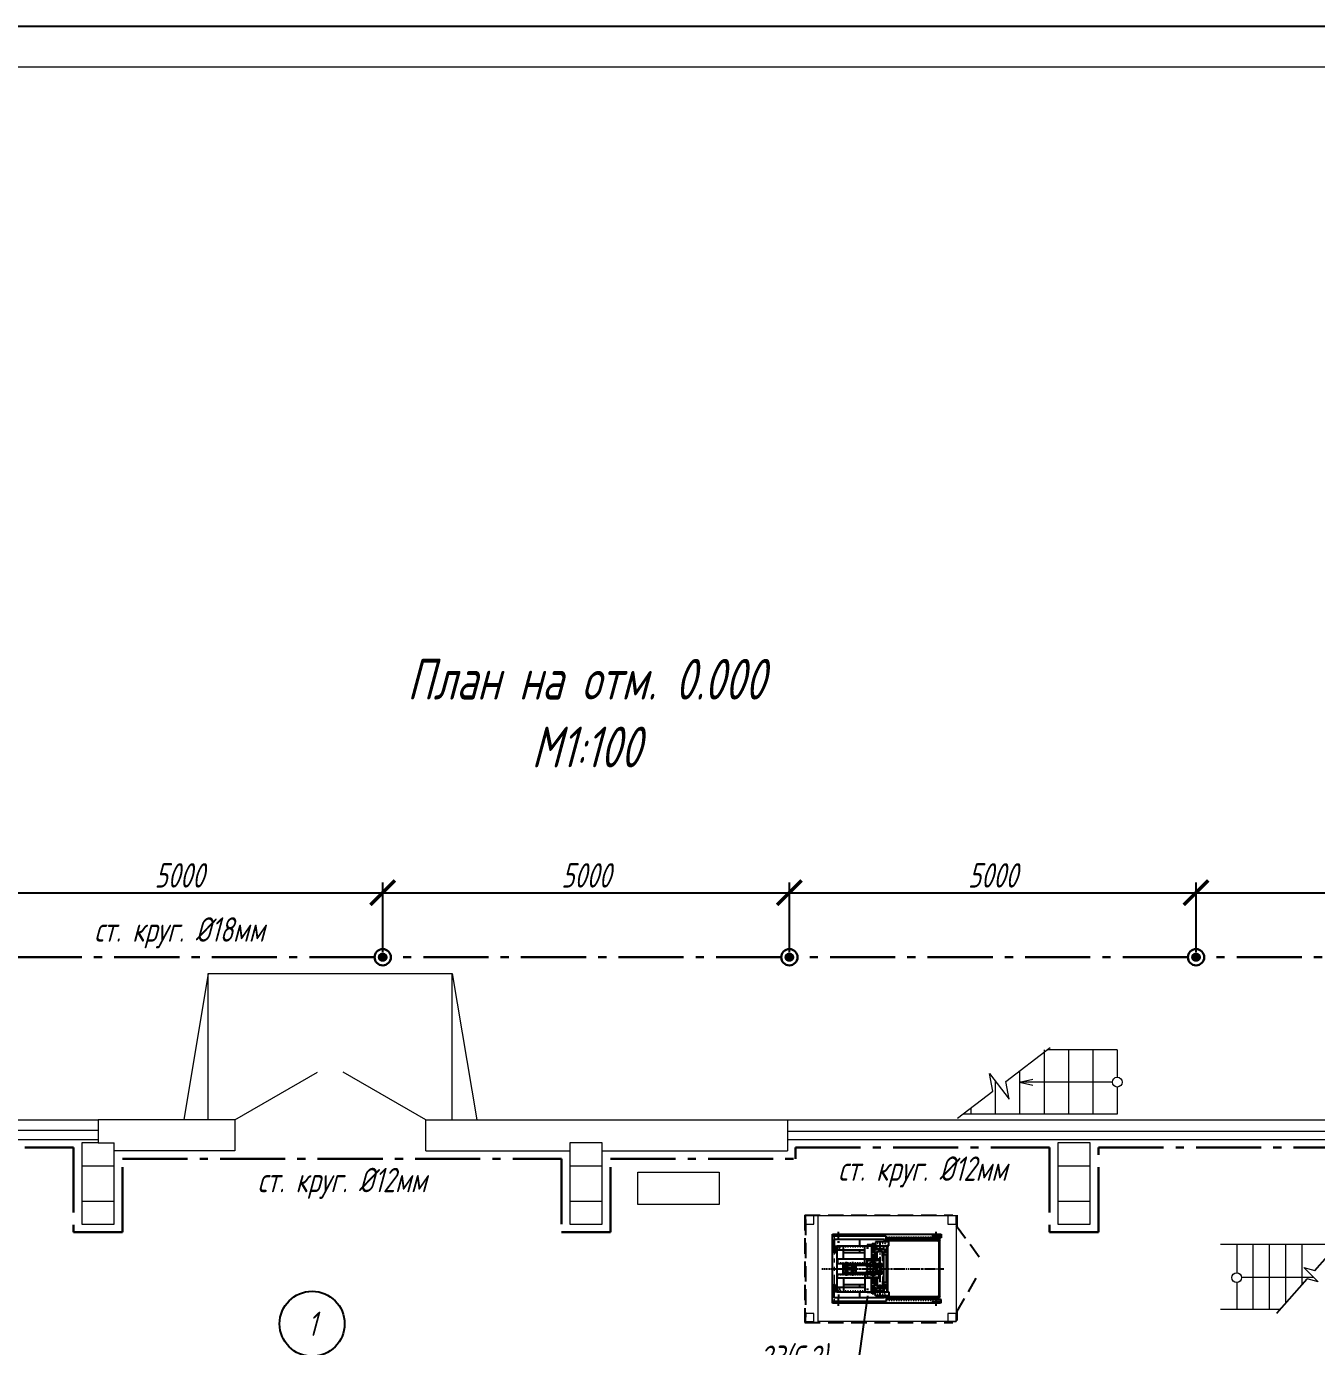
# Model space of a CAD drawing. Header units: millimetres. Extents: x -14296 to 10264, y -13087 to -5602.
# Drawn here: x -3195.1 to -3036.5, y -12655 to -12492.7 of the extents above; entities that cross this region are included whole.
import ezdxf
from ezdxf import colors
from ezdxf.entities.mleader import LeaderData, LeaderLine
from ezdxf.math import Vec2, Vec3

# ---------------------------------------------------------------- set-up
doc = ezdxf.new("R2010")
doc.units = ezdxf.units.MM
for name, pattern in [('ACAD_ISO03W100', [30, 12, -18]), ('ACAD_ISO10W100', [18, 12, -3, 0, -3]), ('CENTER2', [1.125, 0.75, -0.125, 0.125, -0.125]), ('gost6', [12, 8, -1.5, 1, -1.5]), ('HIDDEN', [9.525, 6.35, -3.175]), ('PHANTOM2', [1.25, 0.625, -0.125, 0.125, -0.125, 0.125, -0.125])]:
    doc.linetypes.add(name, pattern=pattern)
doc.layers.get('Defpoints').update_dxf_attribs({"color": 33})
for name, color, linetype, lineweight in [('1', 4, 'Continuous', 15), ('Заземление (Вновь)', 6, 'gost6', 15), ('Заземление (Сущ)', 6, 'gost6', 25), ('Линия выноска', 137, 'Continuous', 25), ('Размерная', 4, 'Continuous', 25), ('Рамка толстая', 7, 'Continuous', 15), ('Рамка тонкая', 5, 'Continuous', 25), ('Строительный', 251, 'Continuous', 13), ('Текст', 7, 'Continuous', 20), ('Технологическое', 156, 'Continuous', 18)]:
    doc.layers.add(name, color=color, linetype=linetype, lineweight=lineweight)
for name, color, linetype in [('АР', 7, 'Continuous'), ('НОВЫЙ', 7, 'Continuous'), ('орудован', 7, 'Continuous'), ('ТХ', 7, 'Continuous')]:
    doc.layers.add(name, color=color, linetype=linetype)
doc.styles.add('gost shx', font='gost.shx', dxfattribs={"oblique": 15})
doc.styles.add('Simplex', font='simplex.shx', dxfattribs={"width": 0.7, "oblique": 15})
doc.dimstyles.new('ISO-25', dxfattribs={"dimtxt": 3, "dimasz": 2.5, "dimexe": 1.25, "dimexo": 0.625, "dimtad": 1, "dimtxsty": 'gost shx', "dimcen": 2.5, "dimclrt": 2, "dimadec": 0, "dimazin": 0, "dimtfac": 1, "dimtmove": 0, "dimatfit": 3, "dimfxl": 1, "dimarcsym": 0})

# ---------------------------------------------------------------- blocks, each defined once
blk = doc.blocks.new('A$C33DA0663')
at = {"color": 5}
for p, q in [((-4.54, 1.45), (-2.77, 3.22)), ((-4.54, 1.45), (-3.19, 1.81)), ((-2.77, 3.22), (-4.12, 2.85))]:
    blk.add_line(p, q, dxfattribs=at)
at = {"layer": 'АР', "color": 5}
for p, q in [((-7.85, 7.06), (-4.12, 2.85)), ((-3.19, 1.81), (0.55, -2.39))]:
    blk.add_line(p, q, dxfattribs=at)
blk = doc.blocks.new('A$C20C63205')
at = {"layer": 'ТХ', "color": 3, "ltscale": 0.6}
for p, q in [((-20.83, 8.76), (-20.83, 8.3)), ((-20.83, 8.3), (-14.1, 8.3)), ((-20.77, 8.76), (-7.48, 8.76)), ((-14.1, 7.84), (-14.1, 8.55)), ((-14.1, 8.55), (-7.48, 8.55)), ((-7.48, 8.76), (-7.48, 0.27)), ((-20.68, 7.86), (-20.68, 1.17)), ((-20.61, 8.09), (-14.17, 8.09)), ((-20.61, 7.95), (-14.17, 7.95)), ((-20.54, 1.17), (-20.54, 7.86)), ((-14.43, 7.84), (-12.78, 7.84)), ((-14.43, 7.35), (-14.43, 7.84)), ((-8.03, 7.35), (-14.43, 7.35)), ((-14.29, 7.35), (-14.29, 1.69)), ((-14.24, 7.35), (-14.24, 1.69)), ((-14.24, 6.51), (-13.74, 6.51)), ((-14.18, 7.01), (-14.18, 7.35)), ((-14.08, 6.91), (-14.18, 7.01)), ((-14.08, 6.51), (-14.08, 6.91)), ((-13.8, 6.91), (-14.08, 6.91)), ((-13.91, 6.91), (-13.91, 6.51)), ((-13.9, 7.84), (-13.9, 8.1)), ((-13.9, 8.1), (-7.71, 8.1)), ((-13.8, 6.91), (-13.8, 7.35)), ((-13.8, 6.91), (-13.76, 6.91)), ((-13.76, 6.91), (-13.74, 6.94)), ((-13.71, 7.3), (-13.74, 7.24)), ((-13.74, 7.24), (-13.74, 6.94)), ((-13.74, 7.24), (-12.89, 7.24)), ((-13.71, 6.89), (-13.74, 6.94)), ((-13.74, 6.94), (-12.89, 6.94)), ((-13.74, 2.4), (-13.74, 6.64)), ((-12.91, 6.64), (-13.74, 6.64)), ((-13.71, 7.3), (-12.92, 7.3)), ((-13.71, 6.89), (-12.92, 6.89)), ((-13.67, 5.48), (-13.65, 6.54)), ((-13.65, 6.54), (-13.6, 6.6)), ((-13.6, 6.6), (-13.03, 6.6)), ((-13.53, 7.24), (-13.53, 7.3)), ((-13.46, 6.89), (-13.46, 6.64)), ((-13.17, 6.89), (-13.17, 6.64)), ((-13.1, 7.24), (-13.1, 7.3)), ((-12.98, 6.54), (-13.03, 6.6)), ((-12.96, 5.68), (-12.98, 6.54)), ((-12.92, 7.3), (-12.89, 7.24)), ((-12.92, 6.89), (-12.89, 6.94)), ((-12.91, 6.64), (-12.91, 5.68)), ((-12.89, 7.24), (-12.89, 6.94)), ((-12.87, 6.91), (-12.89, 6.94)), ((-12.83, 6.91), (-12.87, 6.91)), ((-12.83, 6.91), (-12.83, 7.35)), ((-12.83, 6.91), (-12.64, 6.91)), ((-12.78, 7.84), (-12.78, 7.45)), ((-12.78, 7.45), (-11.76, 7.45)), ((-12.58, 7.52), (-12.69, 7.66)), ((-12.64, 7.45), (-12.64, 7.52)), ((-12.64, 7.52), (-12.29, 7.52)), ((-12.64, 7.35), (-12.64, 5.68)), ((-12.58, 7.59), (-12.36, 7.59)), ((-12.58, 7.59), (-12.58, 7.52)), ((-12.36, 7.59), (-12.36, 7.52)), ((-12.29, 7.52), (-12.29, 7.45)), ((-12.29, 7.35), (-12.29, 5.68)), ((-11.9, 7.07), (-11.68, 7.07)), ((-11.79, 6.97), (-11.79, 7.16)), ((-11.76, 7.45), (-11.76, 7.35)), ((-11.46, 5.24), (-11.46, 7.35)), ((-11.46, 6.81), (-7.94, 6.81)), ((-11.46, 6.5), (-8.83, 6.5)), ((-10.8, 7.35), (-10.8, 8.1)), ((-10.8, 6.5), (-10.8, 6.81)), ((-8.83, 5.68), (-8.83, 7.35)), ((-8.44, 7.08), (-8.23, 7.08)), ((-8.36, 7.8), (-8.14, 7.8)), ((-8.35, 7.8), (-8.14, 7.8)), ((-8.33, 6.98), (-8.33, 7.17)), ((-8.24, 7.72), (-8.24, 7.91)), ((-8.24, 7.71), (-8.24, 7.9)), ((-8.03, 1.69), (-8.03, 7.35)), ((-7.82, 7.31), (-8.03, 7.31)), ((-7.82, 6.56), (-8.03, 6.56)), ((-7.94, 6.81), (-7.84, 6.92)), ((-7.84, 6.92), (-7.84, 7.24)), ((-7.82, 6.47), (-7.82, 7.31)), ((-7.75, 7.26), (-7.82, 7.26)), ((-7.75, 6.47), (-7.75, 7.26)), ((-7.71, 6.53), (-7.75, 6.47)), ((-7.71, 8.1), (-7.71, 6.53)), ((-14.24, 6.21), (-13.74, 6.21)), ((-14.08, 2.82), (-14.08, 6.21)), ((-8.88, 4.96), (-13.87, 4.96)), ((-13.67, 5.48), (-13.74, 5.46)), ((-13.6, 4.76), (-13.6, 5.16)), ((-13.07, 5.16), (-13.6, 5.16)), ((-11.57, 5.09), (-13.37, 5.09)), ((-13.37, 5.05), (-13.37, 5.09)), ((-13.27, 5.03), (-13.37, 5.05)), ((-13.27, 4.9), (-13.37, 4.87)), ((-13.37, 4.87), (-13.37, 4.84)), ((-11.66, 5.03), (-13.27, 5.03)), ((-13.27, 5.03), (-13.27, 4.9)), ((-11.66, 4.9), (-13.27, 4.9)), ((-13.23, 5.68), (-8.12, 5.68)), ((-13.23, 5.68), (-13.23, 5.17)), ((-12.79, 5.17), (-13.23, 5.17)), ((-13.07, 5.16), (-13.07, 5.09)), ((-11.88, 5.54), (-13.03, 5.54)), ((-12.96, 5.6), (-12.96, 5.48)), ((-12.79, 5.31), (-12.15, 5.31)), ((-12.79, 5.31), (-12.79, 5.09)), ((-12.15, 5.31), (-12.15, 5.09)), ((-11.73, 5.17), (-12.15, 5.17)), ((-11.94, 5.6), (-11.94, 5.48)), ((-11.73, 5.17), (-11.73, 5.68)), ((-8.12, 5.17), (-11.73, 5.17)), ((-11.66, 5.03), (-11.57, 5.05)), ((-11.66, 5.03), (-11.66, 4.9)), ((-11.66, 4.9), (-11.57, 4.87)), ((-11.57, 5.05), (-11.57, 5.09)), ((-11.57, 4.87), (-11.57, 4.84)), ((-10.4, 5.17), (-10.4, 3.86)), ((-10.16, 4.96), (-10.07, 5.11)), ((-10.07, 4.82), (-10.16, 4.96)), ((-10.07, 5.11), (-9.91, 5.11)), ((-9.99, 5.37), (-9.99, 3.66)), ((-9.91, 5.11), (-9.83, 4.96)), ((-9.83, 4.96), (-9.91, 4.82)), ((-9.36, 4.96), (-9.27, 5.11)), ((-9.27, 4.82), (-9.36, 4.96)), ((-9.27, 5.11), (-9.11, 5.11)), ((-9.19, 5.37), (-9.19, 3.66)), ((-9.11, 5.11), (-9.03, 4.96)), ((-9.03, 4.96), (-9.11, 4.82)), ((-8.77, 3.86), (-8.77, 5.17)), ((-8.12, 5.68), (-8.12, 5.17)), ((-7.75, 6.47), (-7.82, 6.47)), ((-8.88, 4.07), (-13.87, 4.07)), ((-13.67, 3.56), (-13.74, 3.57)), ((-13.67, 3.56), (-13.65, 2.49)), ((-13.07, 4.76), (-13.6, 4.76)), ((-13.07, 4.27), (-13.6, 4.27)), ((-13.6, 4.27), (-13.6, 3.87)), ((-13.07, 3.87), (-13.6, 3.87)), ((-11.57, 4.84), (-13.37, 4.84)), ((-11.57, 4.2), (-13.37, 4.2)), ((-13.37, 4.16), (-13.37, 4.2)), ((-13.27, 4.14), (-13.37, 4.16)), ((-13.27, 4.01), (-13.37, 3.98)), ((-13.37, 3.98), (-13.37, 3.95)), ((-11.57, 3.95), (-13.37, 3.95)), ((-11.66, 4.14), (-13.27, 4.14)), ((-13.27, 4.01), (-13.27, 4.14)), ((-11.66, 4.01), (-13.27, 4.01)), ((-12.79, 3.86), (-13.23, 3.86)), ((-13.23, 3.35), (-13.23, 3.86)), ((-13.23, 3.35), (-8.12, 3.35)), ((-13.07, 4.76), (-13.07, 4.84)), ((-13.07, 4.27), (-13.07, 4.2)), ((-13.07, 3.87), (-13.07, 3.95)), ((-11.86, 3.49), (-13.02, 3.49)), ((-12.96, 3.35), (-12.98, 2.49)), ((-12.96, 4.84), (-12.96, 4.2)), ((-12.96, 3.43), (-12.96, 3.55)), ((-12.91, 2.4), (-12.91, 3.35)), ((-12.79, 4.84), (-12.79, 4.2)), ((-12.79, 3.95), (-12.79, 3.72)), ((-12.79, 3.72), (-12.15, 3.72)), ((-12.64, 1.69), (-12.64, 3.35)), ((-12.29, 1.69), (-12.29, 3.35)), ((-12.15, 4.84), (-12.15, 4.2)), ((-12.15, 3.95), (-12.15, 3.7)), ((-11.73, 3.86), (-12.15, 3.86)), ((-11.94, 3.43), (-11.94, 3.55)), ((-11.73, 4.29), (-11.73, 4.75)), ((-8.12, 3.86), (-11.73, 3.86)), ((-11.73, 3.86), (-11.73, 3.35)), ((-11.66, 4.14), (-11.57, 4.16)), ((-11.66, 4.01), (-11.66, 4.14)), ((-11.66, 4.01), (-11.57, 3.98)), ((-11.57, 4.16), (-11.57, 4.2)), ((-11.57, 3.98), (-11.57, 3.95)), ((-11.46, 3.79), (-11.46, 1.69)), ((-10.4, 4.64), (-8.77, 4.64)), ((-10.4, 4.39), (-8.77, 4.39)), ((-10.16, 4.07), (-10.07, 4.22)), ((-10.07, 3.93), (-10.16, 4.07)), ((-9.91, 4.82), (-10.07, 4.82)), ((-10.07, 4.22), (-9.91, 4.22)), ((-9.91, 3.93), (-10.07, 3.93)), ((-9.91, 4.22), (-9.83, 4.07)), ((-9.83, 4.07), (-9.91, 3.93)), ((-9.36, 4.07), (-9.27, 4.22)), ((-9.27, 3.93), (-9.36, 4.07)), ((-9.11, 4.82), (-9.27, 4.82)), ((-9.27, 4.22), (-9.11, 4.22)), ((-9.11, 3.93), (-9.27, 3.93)), ((-9.11, 4.22), (-9.03, 4.07)), ((-9.03, 4.07), (-9.11, 3.93)), ((-8.83, 3.35), (-8.83, 1.69)), ((-8.12, 3.35), (-8.12, 3.86)), ((-8.03, 1.69), (-14.43, 1.69)), ((-14.43, 1.69), (-14.43, 1.19)), ((-14.24, 2.82), (-13.74, 2.82)), ((-14.24, 2.52), (-13.74, 2.52)), ((-14.08, 2.13), (-14.18, 2.02)), ((-14.18, 2.02), (-14.18, 1.69)), ((-14.08, 2.13), (-14.08, 2.52)), ((-13.8, 2.13), (-14.08, 2.13)), ((-13.91, 2.13), (-13.91, 2.52)), ((-13.8, 2.13), (-13.8, 1.69)), ((-13.8, 2.13), (-13.76, 2.13)), ((-13.76, 2.13), (-13.74, 2.09)), ((-12.91, 2.4), (-13.74, 2.4)), ((-13.71, 2.15), (-13.74, 2.09)), ((-13.74, 1.79), (-13.74, 2.09)), ((-13.74, 2.09), (-12.89, 2.09)), ((-13.71, 1.74), (-13.74, 1.79)), ((-13.74, 1.79), (-12.89, 1.79)), ((-13.71, 2.15), (-12.92, 2.15)), ((-13.71, 1.74), (-12.92, 1.74)), ((-13.65, 2.49), (-13.6, 2.43)), ((-13.6, 2.43), (-13.03, 2.43)), ((-13.53, 1.79), (-13.53, 1.74)), ((-13.46, 2.15), (-13.46, 2.4)), ((-13.17, 2.15), (-13.17, 2.4)), ((-13.1, 1.79), (-13.1, 1.74)), ((-12.98, 2.49), (-13.03, 2.43)), ((-12.92, 2.15), (-12.89, 2.09)), ((-12.92, 1.74), (-12.89, 1.79)), ((-12.87, 2.13), (-12.89, 2.09)), ((-12.89, 1.79), (-12.89, 2.09)), ((-12.83, 2.13), (-12.87, 2.13)), ((-12.83, 2.13), (-12.83, 1.69)), ((-12.83, 2.13), (-12.64, 2.13)), ((-11.9, 1.97), (-11.68, 1.97)), ((-11.79, 2.06), (-11.79, 1.87)), ((-11.76, 1.58), (-11.76, 1.69)), ((-11.46, 2.54), (-8.83, 2.54)), ((-11.46, 2.22), (-7.94, 2.22)), ((-10.8, 2.22), (-10.8, 2.54)), ((-10.8, 0.93), (-10.8, 1.69)), ((-8.44, 1.96), (-8.23, 1.96)), ((-8.33, 2.05), (-8.33, 1.86)), ((-7.82, 2.47), (-8.03, 2.47)), ((-7.82, 1.73), (-8.03, 1.73)), ((-7.94, 2.22), (-7.84, 2.12)), ((-7.84, 2.12), (-7.84, 1.8)), ((-7.75, 2.57), (-7.82, 2.57)), ((-7.82, 2.57), (-7.82, 1.73)), ((-7.75, 1.78), (-7.82, 1.78)), ((-7.71, 2.5), (-7.75, 2.57)), ((-7.75, 2.57), (-7.75, 1.78)), ((-7.71, 0.93), (-7.71, 2.5)), ((-20.83, 0.27), (-20.83, 0.73)), ((-20.83, 0.73), (-14.1, 0.73)), ((-7.48, 0.27), (-20.83, 0.27)), ((-20.61, 1.09), (-14.17, 1.09)), ((-20.61, 0.95), (-14.17, 0.95)), ((-14.43, 1.19), (-12.78, 1.19)), ((-14.1, 1.19), (-14.1, 0.49)), ((-14.1, 0.49), (-7.48, 0.49)), ((-13.9, 1.19), (-13.9, 0.93)), ((-13.9, 0.93), (-7.71, 0.93)), ((-12.78, 1.19), (-12.78, 1.58)), ((-12.78, 1.58), (-11.76, 1.58)), ((-12.58, 1.52), (-12.69, 1.38)), ((-12.64, 1.58), (-12.64, 1.52)), ((-12.64, 1.52), (-12.29, 1.52)), ((-12.58, 1.44), (-12.58, 1.52)), ((-12.58, 1.44), (-12.36, 1.44)), ((-12.36, 1.44), (-12.36, 1.52)), ((-12.29, 1.52), (-12.29, 1.58)), ((-8.35, 1.23), (-8.14, 1.23)), ((-8.24, 1.33), (-8.24, 1.14))]:
    blk.add_line(p, q, dxfattribs=at)
at = {"layer": 'ТХ', "color": 3, "linetype": 'ACAD_ISO03W100', "ltscale": 0.01}
for p, q in [((-14.1, 8.39), (-20.83, 8.39)), ((-13.9, 7.66), (-14.22, 7.35)), ((-12.69, 7.66), (-13.9, 7.66)), ((-7.84, 7.24), (-11.46, 7.24)), ((-8.12, 5.24), (-11.73, 5.24)), ((-8.12, 3.79), (-11.73, 3.79)), ((-13.9, 1.38), (-14.22, 1.69)), ((-7.84, 1.8), (-11.46, 1.8)), ((-14.1, 0.65), (-20.83, 0.65)), ((-12.69, 1.38), (-13.9, 1.38))]:
    blk.add_line(p, q, dxfattribs=at)
at = {"layer": 'ТХ', "color": 3, "linetype": 'ACAD_ISO10W100', "ltscale": 0.1}
for p, q in [((-20.61, 1.02), (-20.61, 8.02)), ((-20.61, 8.02), (-14.17, 8.02)), ((-13.32, 1.15), (-13.32, 7.89)), ((-12.47, 1.36), (-12.47, 7.68)), ((-12.47, 7.68), (-12.47, 1.36)), ((-7.48, 4.52), (-21.01, 4.52)), ((-20.61, 1.02), (-14.17, 1.02))]:
    blk.add_line(p, q, dxfattribs=at)
at = {"layer": 'ТХ', "color": 3, "ltscale": 0.6}
for centre, radius in [((-20.61, 8.02), 0.0701), ((-20.61, 7.86), 0.0701), ((-14.17, 8.02), 0.0701), ((-13.32, 4.96), 0.0439), ((-9.99, 4.96), 0.201), ((-9.99, 4.96), 0.0936), ((-9.19, 4.96), 0.201), ((-9.19, 4.96), 0.0936), ((-13.32, 4.07), 0.0439), ((-9.99, 4.07), 0.201), ((-9.99, 4.07), 0.0936), ((-9.19, 4.07), 0.201), ((-9.19, 4.07), 0.0936), ((-20.61, 1.17), 0.0701), ((-20.61, 1.02), 0.0701), ((-14.17, 1.02), 0.0701)]:
    blk.add_circle(centre, radius, dxfattribs=at)
blk = doc.blocks.new('_None')
blk = doc.blocks.new('A$C551E481E')
at = {"layer": 'Рамка толстая'}
blk.add_line((836, 589), (20, 589), dxfattribs=at)
at = {"layer": 'Рамка тонкая'}
blk.add_line((841, 594), (0, 594), dxfattribs=at)
blk = doc.blocks.new('_ArchTick')
at = {"color": 0, "const_width": 0.15}
blk.add_lwpolyline([(-0.5, -0.5), (0.5, 0.5)], dxfattribs=at)
blk = doc.blocks.new('*D1051')
at = {"layer": 'Defpoints', "color": 0, "lineweight": 15, "transparency": 16777216}
for p in [(-3151.31, -12599.24), (-3201.31, -12607.17), (-3151.31, -12607.17)]:
    blk.add_point(p, dxfattribs=at)
at = {"layer": 'Размерная', "color": 0, "lineweight": -2, "transparency": 16777216}
for p, q in [((-3201.31, -12606.55), (-3201.31, -12597.99)), ((-3201.31, -12599.24), (-3151.31, -12599.24)), ((-3151.31, -12606.55), (-3151.31, -12597.99))]:
    blk.add_line(p, q, dxfattribs=at)
at = {"layer": 'Размерная', "color": 0, "lineweight": -2, "transparency": 16777216, "xscale": 3, "yscale": 3, "zscale": 3, "rotation": 180}
blk.add_blockref('_ArchTick', (-3201.31, -12599.24), dxfattribs=at)
at = {"layer": 'Размерная', "color": 0, "lineweight": -2, "transparency": 16777216, "xscale": 3, "yscale": 3, "zscale": 3}
blk.add_blockref('_ArchTick', (-3151.31, -12599.24), dxfattribs=at)
at = {"layer": 'Размерная', "color": 2, "lineweight": 20, "transparency": 16777216, "insert": (-3176.31, -12597.11), "char_height": 3, "attachment_point": 5, "style": 'Simplex'}
blk.add_mtext('5000', dxfattribs=at)
blk = doc.blocks.new('*D1052')
at = {"layer": 'Defpoints', "color": 0, "lineweight": 15, "transparency": 16777216}
for p in [(-3101.31, -12599.24), (-3151.31, -12607.17), (-3101.31, -12607.17)]:
    blk.add_point(p, dxfattribs=at)
at = {"layer": 'Размерная', "color": 0, "lineweight": -2, "transparency": 16777216}
for p, q in [((-3151.31, -12606.55), (-3151.31, -12597.99)), ((-3151.31, -12599.24), (-3101.31, -12599.24)), ((-3101.31, -12606.55), (-3101.31, -12597.99))]:
    blk.add_line(p, q, dxfattribs=at)
at = {"layer": 'Размерная', "color": 0, "lineweight": -2, "transparency": 16777216, "xscale": 3, "yscale": 3, "zscale": 3, "rotation": 180}
blk.add_blockref('_ArchTick', (-3151.31, -12599.24), dxfattribs=at)
at = {"layer": 'Размерная', "color": 0, "lineweight": -2, "transparency": 16777216, "xscale": 3, "yscale": 3, "zscale": 3}
blk.add_blockref('_ArchTick', (-3101.31, -12599.24), dxfattribs=at)
at = {"layer": 'Размерная', "color": 2, "lineweight": 20, "transparency": 16777216, "insert": (-3126.31, -12597.11), "char_height": 3, "attachment_point": 5, "style": 'Simplex'}
blk.add_mtext('5000', dxfattribs=at)
blk = doc.blocks.new('*D1053')
at = {"layer": 'Defpoints', "color": 0, "lineweight": 15, "transparency": 16777216}
for p in [(-3051.31, -12599.24), (-3101.31, -12607.17), (-3051.31, -12607.17)]:
    blk.add_point(p, dxfattribs=at)
at = {"layer": 'Размерная', "color": 0, "lineweight": -2, "transparency": 16777216}
for p, q in [((-3101.31, -12606.55), (-3101.31, -12597.99)), ((-3101.31, -12599.24), (-3051.31, -12599.24)), ((-3051.31, -12606.55), (-3051.31, -12597.99))]:
    blk.add_line(p, q, dxfattribs=at)
at = {"layer": 'Размерная', "color": 0, "lineweight": -2, "transparency": 16777216, "xscale": 3, "yscale": 3, "zscale": 3, "rotation": 180}
blk.add_blockref('_ArchTick', (-3101.31, -12599.24), dxfattribs=at)
at = {"layer": 'Размерная', "color": 0, "lineweight": -2, "transparency": 16777216, "xscale": 3, "yscale": 3, "zscale": 3}
blk.add_blockref('_ArchTick', (-3051.31, -12599.24), dxfattribs=at)
at = {"layer": 'Размерная', "color": 2, "lineweight": 20, "transparency": 16777216, "insert": (-3076.31, -12597.11), "char_height": 3, "attachment_point": 5, "style": 'Simplex'}
blk.add_mtext('5000', dxfattribs=at)
blk = doc.blocks.new('*D1054')
at = {"layer": 'Defpoints', "color": 0, "lineweight": 15, "transparency": 16777216}
for p in [(-3001.31, -12599.24), (-3051.31, -12607.17), (-3001.31, -12607.17)]:
    blk.add_point(p, dxfattribs=at)
at = {"layer": 'Размерная', "color": 0, "lineweight": -2, "transparency": 16777216}
for p, q in [((-3051.31, -12606.55), (-3051.31, -12597.99)), ((-3051.31, -12599.24), (-3001.31, -12599.24)), ((-3001.31, -12606.55), (-3001.31, -12597.99))]:
    blk.add_line(p, q, dxfattribs=at)
at = {"layer": 'Размерная', "color": 0, "lineweight": -2, "transparency": 16777216, "xscale": 3, "yscale": 3, "zscale": 3, "rotation": 180}
blk.add_blockref('_ArchTick', (-3051.31, -12599.24), dxfattribs=at)
at = {"layer": 'Размерная', "color": 0, "lineweight": -2, "transparency": 16777216, "xscale": 3, "yscale": 3, "zscale": 3}
blk.add_blockref('_ArchTick', (-3001.31, -12599.24), dxfattribs=at)
at = {"layer": 'Размерная', "color": 2, "lineweight": 20, "transparency": 16777216, "insert": (-3026.31, -12597.11), "char_height": 3, "attachment_point": 5, "style": 'Simplex'}
blk.add_mtext('5000', dxfattribs=at)

msp = doc.modelspace()

# ---------------------------------------------------------------- hatches: boundary and pattern name
at = {"layer": 'Заземление (Вновь)'}
for points in [[(-3150.80898, -12607.17393, 1), (-3151.80898, -12607.17393, 1)], [(-3100.80898, -12607.17393, 1), (-3101.80898, -12607.17393, 1)], [(-3050.80898, -12607.17393, 1), (-3051.80898, -12607.17393, 1)]]:
    msp.add_hatch(color=256, dxfattribs=at).paths.add_polyline_path(points)

# ---------------------------------------------------------------- linework, layer by layer
at = {"linetype": 'Continuous'}
for p, q in [((-3094.80898, -12641.42393), (-3095.80898, -12641.42393)), ((-3095.30898, -12640.92393), (-3095.30898, -12641.92393)), ((-3082.80898, -12641.42393), (-3083.80898, -12641.42393)), ((-3083.30898, -12640.92393), (-3083.30898, -12641.92393)), ((-3094.80898, -12649.52393), (-3095.80898, -12649.52393)), ((-3095.30898, -12649.02393), (-3095.30898, -12650.02393)), ((-3082.80898, -12649.52393), (-3083.80898, -12649.52393)), ((-3083.30898, -12649.02393), (-3083.30898, -12650.02393))]:
    msp.add_line(p, q, dxfattribs=at)
at = {"layer": '1', "color": 3}
for p, q in [((-3099.30898, -12638.97393), (-3099.30898, -12639.97393)), ((-3098.30898, -12638.97393), (-3099.30898, -12638.97393)), ((-3099.30898, -12639.97393), (-3098.30898, -12639.97393)), ((-3098.30898, -12639.97393), (-3098.30898, -12638.97393)), ((-3080.80898, -12638.97393), (-3097.80898, -12638.97393)), ((-3097.80898, -12638.97393), (-3097.80898, -12651.97393)), ((-3082.80898, -12638.97393), (-3095.80898, -12638.97393)), ((-3080.80898, -12638.97393), (-3081.80898, -12638.97393)), ((-3081.80898, -12638.97393), (-3081.80898, -12639.97393)), ((-3081.80898, -12639.97393), (-3080.80898, -12639.97393)), ((-3080.80898, -12638.97393), (-3080.80898, -12651.97393)), ((-3080.80898, -12639.97393), (-3080.80898, -12638.97393)), ((-3098.30898, -12650.97393), (-3099.30898, -12650.97393)), ((-3099.30898, -12650.97393), (-3099.30898, -12651.97393)), ((-3098.30898, -12651.97393), (-3098.30898, -12650.97393)), ((-3080.80898, -12650.97393), (-3081.80898, -12650.97393)), ((-3081.80898, -12650.97393), (-3081.80898, -12651.97393)), ((-3080.80898, -12651.97393), (-3080.80898, -12650.97393)), ((-3099.30898, -12651.97393), (-3098.30898, -12651.97393)), ((-3080.80898, -12651.97393), (-3097.80898, -12651.97393)), ((-3081.80898, -12651.97393), (-3080.80898, -12651.97393))]:
    msp.add_line(p, q, dxfattribs=at)
at = {"layer": '1', "color": 3, "linetype": 'PHANTOM2', "ltscale": 4}
for p, q in [((-3082.80898, -12641.22393), (-3095.80898, -12641.22393)), ((-3095.80898, -12641.22393), (-3095.80898, -12649.72393)), ((-3082.80898, -12641.22393), (-3082.80898, -12649.72393)), ((-3082.80898, -12649.72393), (-3095.80898, -12649.72393))]:
    msp.add_line(p, q, dxfattribs=at)
at = {"layer": 'Заземление (Вновь)'}
for centre in [(-3151.30898, -12607.17393), (-3101.30898, -12607.17393), (-3051.30898, -12607.17393)]:
    msp.add_circle(centre, 0.5, dxfattribs=at)
at = {"layer": 'Заземление (Сущ)', "lineweight": 30}
for p, q in [((-3152.30898, -12607.17393), (-3200.30898, -12607.17393)), ((-3102.30898, -12607.17393), (-3150.30898, -12607.17393)), ((-3052.30898, -12607.17393), (-3100.30898, -12607.17393)), ((-3002.30898, -12607.17393), (-3050.30898, -12607.17393)), ((-3243.30898, -12630.57393), (-3189.30898, -12630.57393)), ((-3189.30898, -12630.57393), (-3189.30898, -12640.97393)), ((-3100.54739, -12631.97393), (-3100.54739, -12630.57393)), ((-3100.54739, -12630.57393), (-3069.30898, -12630.57393)), ((-3069.30898, -12630.57393), (-3069.30898, -12640.97393)), ((-3063.30898, -12640.97393), (-3063.30898, -12630.57393)), ((-3063.30898, -12630.57393), (-3009.30898, -12630.57393)), ((-3183.30898, -12640.97393), (-3183.30898, -12631.97393)), ((-3183.30898, -12631.97393), (-3129.30898, -12631.97393)), ((-3129.30898, -12631.97393), (-3129.30898, -12640.97393)), ((-3123.30898, -12640.97393), (-3123.30898, -12631.97393)), ((-3123.30898, -12631.97393), (-3100.54739, -12631.97393)), ((-3189.30898, -12640.97393), (-3183.30898, -12640.97393)), ((-3129.30898, -12640.97393), (-3123.30898, -12640.97393)), ((-3069.30898, -12640.97393), (-3063.30898, -12640.97393))]:
    msp.add_line(p, q, dxfattribs=at)
at = {"layer": 'Заземление (Сущ)', "linetype": 'ByBlock', "lineweight": 30}
for centre in [(-3151.30898, -12607.17393), (-3101.30898, -12607.17393), (-3051.30898, -12607.17393)]:
    msp.add_circle(centre, 1, dxfattribs=at)
at = {"layer": 'НОВЫЙ', "color": 3, "linetype": 'CENTER2', "ltscale": 0.2}
msp.add_line((-3097.30898, -12645.47393), (-3082.30898, -12645.47393), dxfattribs=at)
at = {"layer": 'орудован', "color": 4, "linetype": 'HIDDEN', "ltscale": 0.3}
for p, q in [((-3099.40898, -12638.87393), (-3081.20898, -12638.87393)), ((-3099.40898, -12638.87393), (-3099.40898, -12652.07393)), ((-3099.30898, -12639.42393), (-3099.30898, -12651.42393)), ((-3080.70898, -12638.87393), (-3080.70898, -12640.30754)), ((-3080.80898, -12640.17393), (-3077.81296, -12644.17692)), ((-3080.70898, -12650.77393), (-3078.20898, -12646.44381)), ((-3080.70898, -12650.77393), (-3080.70898, -12651.82393)), ((-3099.40898, -12652.07393), (-3081.20898, -12652.07393))]:
    msp.add_line(p, q, dxfattribs=at)
at = {"layer": 'Рамка тонкая'}
msp.add_circle((-3159.98677, -12652.23883), 4, dxfattribs=at)
at = {"layer": 'Строительный'}
for p, q in [((-3172.75898, -12609.17393), (-3175.76386, -12627.17393)), ((-3172.75898, -12609.17393), (-3142.75898, -12609.17393)), ((-3172.75898, -12627.17393), (-3172.75898, -12609.17393)), ((-3142.75898, -12627.17393), (-3142.75898, -12609.17393)), ((-3142.75898, -12609.17393), (-3139.7541, -12627.17393)), ((-3074.70475, -12622.43919), (-3069.25037, -12618.27917)), ((-3070.00002, -12618.57917), (-3070.00002, -12626.4791)), ((-3061.00002, -12618.57917), (-3069.64371, -12618.57917)), ((-3067.00002, -12618.57917), (-3067.00002, -12626.4791)), ((-3064.00002, -12618.57917), (-3064.00002, -12626.4791)), ((-3061.00002, -12618.57917), (-3061.00002, -12621.92913)), ((-3169.50898, -12627.17393), (-3159.33318, -12621.29893)), ((-3146.00898, -12627.17393), (-3156.18478, -12621.29893)), ((-3076.29501, -12623.65207), (-3076.71276, -12621.45537)), ((-3076.71276, -12621.45537), (-3074.287, -12624.63589)), ((-3073.00002, -12621.13901), (-3073.00002, -12626.4791)), ((-3073.00002, -12622.52913), (-3071.38407, -12622.15509)), ((-3080.64466, -12626.96953), (-3076.29501, -12623.65207)), ((-3076.00002, -12622.38987), (-3076.00002, -12626.4791)), ((-3074.287, -12624.63589), (-3074.70475, -12622.43919)), ((-3061.60002, -12622.52913), (-3073.00002, -12622.52913)), ((-3073.00002, -12622.52913), (-3071.38407, -12622.90318)), ((-3061.00002, -12623.12913), (-3061.00002, -12626.4791)), ((-3061.00002, -12626.4791), (-3080.00165, -12626.4791)), ((-3079.00002, -12625.71517), (-3079.00002, -12626.4791)), ((-3246.30898, -12628.4296), (-3186.30898, -12628.4296)), ((-3169.50898, -12627.17393), (-3186.30898, -12627.17393)), ((-3186.30898, -12627.17393), (-3186.30898, -12629.97393)), ((-3169.50898, -12627.17393), (-3169.50898, -12630.97393)), ((-3146.00898, -12630.97393), (-3146.00898, -12627.17393)), ((-3101.54739, -12627.17393), (-3101.54739, -12630.97393)), ((-3101.54739, -12627.17393), (-3008.30898, -12627.17393)), ((-3101.54739, -12628.54912), (-3008.30898, -12628.54912)), ((-3186.30898, -12629.97393), (-3188.30898, -12629.97393)), ((-3188.30898, -12629.97393), (-3188.30898, -12639.97393)), ((-3184.30898, -12639.97393), (-3184.30898, -12629.97393)), ((-3124.30898, -12629.97393), (-3128.30898, -12629.97393)), ((-3128.30898, -12629.97393), (-3128.30898, -12639.97393)), ((-3124.30898, -12639.97393), (-3124.30898, -12629.97393)), ((-3101.54739, -12629.57393), (-3008.30898, -12629.57393)), ((-3064.30898, -12629.97393), (-3068.30898, -12629.97393)), ((-3068.30898, -12629.97393), (-3068.30898, -12639.97393)), ((-3064.30898, -12639.97393), (-3064.30898, -12629.97393)), ((-3169.50898, -12630.97393), (-3184.30898, -12630.97393)), ((-3188.30898, -12632.79976), (-3184.30898, -12632.79976)), ((-3128.30898, -12632.79976), (-3124.30898, -12632.79976)), ((-3068.30898, -12632.79976), (-3064.30898, -12632.79976)), ((-3188.30898, -12637.1481), (-3184.30898, -12637.1481)), ((-3128.30898, -12637.1481), (-3124.30898, -12637.1481)), ((-3068.30898, -12637.1481), (-3064.30898, -12637.1481)), ((-3188.30898, -12639.97393), (-3184.30898, -12639.97393)), ((-3128.30898, -12639.97393), (-3124.30898, -12639.97393)), ((-3068.30898, -12639.97393), (-3064.30898, -12639.97393))]:
    msp.add_line(p, q, dxfattribs=at)
at = {"layer": 'Строительный', "ltscale": 100}
for p, q in [((-3271.00898, -12627.17393), (-3186.30898, -12627.17393)), ((-3146.00898, -12627.17393), (-3101.54739, -12627.17393)), ((-3246.30898, -12629.57393), (-3186.30898, -12629.57393)), ((-3186.30898, -12629.97393), (-3184.30898, -12629.97393)), ((-3146.00898, -12630.97393), (-3128.30898, -12630.97393)), ((-3124.30898, -12630.97393), (-3101.54739, -12630.97393)), ((-3033.85834, -12642.47752), (-3048.30898, -12642.47752)), ((-3046.30898, -12642.47752), (-3046.30898, -12645.96621)), ((-3044.30898, -12642.47752), (-3044.30898, -12650.47752)), ((-3042.30898, -12642.47752), (-3042.30898, -12650.47752)), ((-3040.30898, -12642.47752), (-3040.30898, -12649.7345)), ((-3038.30898, -12642.47752), (-3038.30898, -12647.4845)), ((-3046.30898, -12647.16621), (-3046.30898, -12650.47752)), ((-3036.81256, -12646.56621), (-3045.70898, -12646.56621)), ((-3040.96945, -12650.47752), (-3048.30898, -12650.47752))]:
    msp.add_line(p, q, dxfattribs=at)
at = {"layer": 'Строительный'}
for centre in [(-3061.00002, -12622.52913), (-3046.30898, -12646.56621)]:
    msp.add_circle(centre, 0.6, dxfattribs=at)
at = {"layer": 'Технологическое'}
for p, q in [((-3119.94649, -12633.58069), (-3109.94649, -12633.58069)), ((-3119.94649, -12637.58069), (-3119.94649, -12633.58069)), ((-3109.94649, -12633.58069), (-3109.94649, -12637.58069)), ((-3109.94649, -12637.58069), (-3119.94649, -12637.58069))]:
    msp.add_line(p, q, dxfattribs=at)

# ---------------------------------------------------------------- block references
msp.add_blockref('A$C551E481E', (-3563.71622, -13086.74065))
at = {"layer": '1', "color": 3, "rotation": 180}
msp.add_blockref('A$C20C63205', (-3103.49261, -12640.95685), dxfattribs=at)
at = {"layer": 'Строительный', "xscale": -1, "rotation": 180}
msp.add_blockref('A$C33DA0663', (-3033.51845, -12643.87404), dxfattribs=at)

# ---------------------------------------------------------------- texts
at = {"layer": 'Текст', "lineweight": 35, "insert": (-3126.30524, -12577.16332), "char_height": 5, "width": 74.4332076, "attachment_point": 5, "style": 'Simplex'}
msp.add_mtext('План на отм. 0.000\\PМ1:100', dxfattribs=at)
at = {"layer": 'Текст', "char_height": 3, "attachment_point": 5, "style": 'Simplex'}
for s, insert, width in [('ст. круг. %%C18мм', (-3176.30898, -12604.17393), 43.7026451), ('ст. круг. %%C12мм', (-3084.92819, -12633.57393), 43.7026451), ('ст. круг. %%C12мм', (-3156.30898, -12634.97393), 43.7026451), ('1', (-3159.98677, -12652.23883), 8)]:
    msp.add_mtext(s, dxfattribs=dict(at, insert=insert, width=width))

# ---------------------------------------------------------------- dimensions: what is measured, and where the dimension line sits
at = {"layer": 'Размерная', "lineweight": 20}
for base, p1, p2, picture, middle in [((-3151.30898, -12599.23732), (-3201.30898, -12607.17393), (-3151.30898, -12607.17393), '*D1051', (-3176.30898, -12597.11232)), ((-3101.30898, -12599.23732), (-3151.30898, -12607.17393), (-3101.30898, -12607.17393), '*D1052', (-3126.30898, -12597.11232)), ((-3051.30898, -12599.23732), (-3101.30898, -12607.17393), (-3051.30898, -12607.17393), '*D1053', (-3076.30898, -12597.11232)), ((-3001.30898, -12599.23732), (-3051.30898, -12607.17393), (-3001.30898, -12607.17393), '*D1054', (-3026.30898, -12597.11232))]:
    dim = msp.add_linear_dim(base=base, p1=p1, p2=p2, dimstyle='ISO-25', override={"dimasz": 3, "dimlfac": 100, "dimrnd": 10, "dimtxsty": 'Simplex', "dimblk1": 'ArchTick', "dimblk2": 'ArchTick', "dimsah": 1}, dxfattribs=at)
    dim.commit()
    dim.dimension.update_dxf_attribs({"geometry": picture, "text_midpoint": middle})

# ---------------------------------------------------------------- leaders
at = {"layer": 'Линия выноска'}
ml = msp.add_multileader_mtext('Standard', dxfattribs=at)
ml.set_content('{\\W0.7;23(С.2)}', color=2, style='Simplex')
ml.set_leader_properties()
ml.set_arrow_properties(name='NONE')
ml.build(insert=Vec2(0, 0))
ml.multileader.update_dxf_attribs({"text_left_attachment_type": 6, "text_right_attachment_type": 6, "dogleg_length": 0})
ctx = ml.context
ctx.base_point, ctx.char_height, ctx.plane_origin = Vec3(-3108.73185, -12658.91446), 3, Vec3(-3044.45036, -12679.36537)
ctx.left_attachment, ctx.right_attachment, ctx.text_align_type = 6, 6, 1
notes = []
notes.append((ctx, [(0, (1, 1, 0), (-3093.1194, -12658.91446), (-1, 0), 0, [(1, [(-3091.68262, -12648.82022)], 0, [])])]))
ctx.mtext.insert, ctx.mtext.alignment, ctx.mtext.flow_direction = Vec3(-3100.92563, -12654.91446), 2, 5
for ctx, leaders in notes:
    for number, flags, end, landing, length, lines in leaders:
        leader = LeaderData()
        leader.index, (leader.has_last_leader_line, leader.has_dogleg_vector, leader.attachment_direction) = number, flags
        leader.last_leader_point, leader.dogleg_vector, leader.dogleg_length = Vec3(end), Vec3(landing), length
        for number, points, colour, breaks in lines:
            line = LeaderLine()
            line.index, line.vertices, line.color, line.breaks = number, Vec3.list(points), colors.encode_raw_color(colour), breaks
            leader.lines.append(line)
        ctx.leaders.append(leader)

doc.saveas('drawing.dxf')
